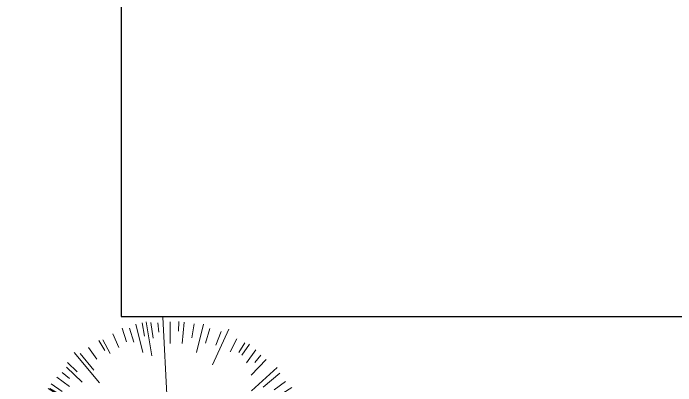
# Model space of a CAD drawing. Header units: millimetres. Extents: x 2342254 to 2635493, y 3886634 to 4043501.
# Drawn here: x 2403541 to 2407697, y 3939319 to 3941655 of the extents above; entities that cross this region are included whole.
import ezdxf

# ---------------------------------------------------------------- set-up
doc = ezdxf.new("R2010")
doc.units = ezdxf.units.MM
doc.header["$MEASUREMENT"] = 0
doc.layers.add('greenery', color=82, linetype='Continuous', lineweight=5)
doc.layers.add('landscape', color=155, linetype='Continuous', lineweight=20)

# ---------------------------------------------------------------- blocks, each defined once
blk = doc.blocks.new('PLANT-48-flat-8-flat-1-flat-3-flat-1')
at = {"layer": 'greenery', "ltscale": 5}
for p, q in [((-32.3, -24.1), (-107.9, 1503.4)), ((59.3, 1455.8), (54.3, 1356.8)), ((-533.4, 1386.8), (-487.9, 1245.5)), ((-455.9, 1388.4), (-411.6, 1242.1)), ((-318, 1133.1), (-391.1, 1429)), ((-326, 1441.6), (-299.4, 1303.2)), ((-223.3, 1097.8), (-284.1, 1454.6)), ((-234.5, 1447.7), (-209.5, 1284.3)), ((-160.7, 1444.6), (-151, 1345.9)), ((-31.8, 1452.5), (-32.5, 1225.7)), ((113.7, 1450.1), (92.2, 1226.1)), ((218, 1433.3), (196.5, 1286.5)), ((244.4, 1133.3), (317.3, 1429.2)), ((-629.8, 1326.8), (-566.7, 1185.6)), ((383.3, 1384.8), (336.9, 1229.9)), ((411.1, 1002.1), (582.2, 1376.4)), ((500.5, 1353.7), (445.3, 1209.1)), ((-776.6, 1257), (-714.9, 1154.7)), ((-734.7, 1266), (-657.9, 1123.6)), ((667, 1274.2), (594.8, 1139.5)), ((-885.9, 1183.4), (-797.3, 1064.3)), ((749.3, 1234), (687.8, 1131.6)), ((796.5, 1220), (717.4, 1103.3)), ((-769.4, 816.5), (-1034.4, 1131.4)), ((-971.5, 1121.5), (-828.3, 947.9)), ((865.5, 1159.6), (767.6, 1026.4)), ((970.3, 1060.2), (815.8, 894.1)), ((915.5, 1105.2), (852.6, 1028.6)), ((-1116.6, 978.4), (-950.5, 824)), ((-1103.4, 1028.3), (-1003.4, 929)), ((817.1, 733.4), (1087.1, 974.3)), ((-1161.6, 923.6), (-1085, 860.7)), ((1113.4, 915.1), (939.8, 771.9)), ((-1216, 873.6), (-1082.8, 775.7)), ((-1276.4, 804.6), (-1159.7, 725.5)), ((980, 605.2), (1238.9, 766.1)), ((1175.2, 829.5), (1056.2, 740.9)), ((-1047.6, 596.7), (-1306.5, 757.4)), ((-1290.4, 757.4), (-1188, 695.9)), ((-1330.6, 675.1), (-1195.9, 603)), ((1257.9, 678.3), (1115.5, 601.5)), ((1318.7, 573.4), (1177.4, 510.3)), ((-1410.1, 508.6), (-1265.5, 453.4)), ((-32.3, -24.1), (1397.2, 519.8)), ((-1113, 332.6), (-1456.6, 446)), ((-32.3, -24.1), (-1508.4, 376)), ((-1441.2, 391.4), (-1286.3, 345)), ((1380.3, 399.5), (1234, 355.2)), ((-1494.6, 305.4), (-1396.8, 285.8)), ((1410, 312.9), (1294.1, 283.9)), ((-1489.7, 226.1), (-1342.9, 204.6)), ((1069.4, 167.8), (1476.2, 230.1)), ((1433.5, 269.6), (1295.1, 243)), ((1439.6, 178.1), (1276.2, 153.1)), ((-1221.2, 61.7), (-1525.1, 83.7)), ((-1506.5, 121.8), (-1282.5, 100.3)), ((1154, 70.4), (1458, 92.6)), ((1443.4, 33.7), (1216.8, 25.5)), ((-32.3, -24.1), (-869, -1304.4)), ((-32.3, -24.1), (926.8, -1215.5)), ((-1507.9, -82), (-1281.3, -73.8)), ((1463, -88.9), (1265, -75.9)), ((-1504.1, -226.4), (-1340.7, -201.4)), ((-1501, -152.6), (-1402.3, -142.9)), ((1442, -170.1), (1217.9, -148.6)), ((-1133.9, -216.1), (-1540.7, -278.4)), ((1425.2, -274.4), (1278.3, -252.9)), ((-1498, -317.9), (-1359.6, -291.3)), ((-1474.5, -361.2), (-1358.6, -332.2)), ((-1160.7, -404.5), (-1450, -500.5)), ((-1444.8, -447.8), (-1298.5, -403.5)), ((1048.5, -380.9), (1392.1, -494.3)), ((1376.7, -439.7), (1221.8, -393.3)), ((1345.6, -556.9), (1201, -501.7)), ((-1383.2, -621.7), (-1242, -558.6)), ((-1322.4, -726.6), (-1180, -649.8)), ((1266.1, -723.4), (1131.4, -651.3)), ((1225.9, -805.7), (1123.4, -744.2)), ((-1239.8, -877.8), (-1120.7, -789.2)), ((-1177.9, -963.4), (-1004.3, -820.2)), ((-881.6, -781.7), (-1151.6, -1022.6)), ((879.1, -792.4), (1112.1, -988.8)), ((1151.5, -921.9), (1018.3, -824)), ((1211.9, -852.9), (1095.2, -773.8)), ((-860.9, -880.3), (-1072.4, -1099.8)), ((1052.1, -1026.7), (886, -872.3)), ((-1034.8, -1108.5), (-880.4, -942.4)), ((947.1, -1135.7), (797.8, -967.3)), ((1097.1, -971.9), (1020.5, -909)), ((-980, -1153.5), (-917.1, -1076.9)), ((-930, -1207.9), (-832.1, -1074.7)), ((-382, -1086.3), (-518.8, -1474.5)), ((313.2, -1085), (432.8, -1478.8)), ((164.2, -1145.1), (226.7, -1501.5)), ((424.2, -1123.2), (539.2, -1405.4)), ((670.2, -1314.3), (593.4, -1171.9)), ((821.3, -1231.7), (732.7, -1112.6)), ((-813.8, -1282.3), (-752.4, -1179.9)), ((-731.5, -1322.5), (-659.4, -1187.8)), ((565.3, -1375.1), (502.1, -1233.9)), ((-693.9, -1365.6), (-630.5, -1250.2)), ((-565, -1402), (-509.8, -1257.4)), ((-447.8, -1433.1), (-401.4, -1278.2)), ((-178.2, -1498.4), (-156.7, -1274.4)), ((25.6, -1499.8), (17.4, -1273.2)), ((391.4, -1436.7), (347.1, -1290.4)), ((-354, -1491.9), (-326.4, -1383.7)), ((-282.5, -1481.6), (-261, -1334.8)), ((-74.6, -1512.4), (-72.3, -1359.7)), ((170, -1496), (145, -1332.6)), ((261.5, -1489.9), (234.8, -1351.5)), ((304.8, -1466.4), (275.8, -1350.5)), ((96.2, -1492.9), (86.5, -1394.2))]:
    blk.add_line(p, q, dxfattribs=at)

msp = doc.modelspace()

# ---------------------------------------------------------------- linework, layer by layer
at = {"layer": 'landscape', "lineweight": 30, "ltscale": 5}
msp.add_lwpolyline([(2401920.7, 3953893.2), (2402527.6, 3953893.2), (2402528.7, 3950152.3), (2397528.7, 3950152.3), (2397528, 3941752.3), (2404218.1, 3941752.3), (2404218.1, 3939752.3), (2415832.3, 3939752.3)], dxfattribs=at)

# ---------------------------------------------------------------- block references
at = {"ltscale": 5, "xscale": 0.6, "yscale": 0.6, "zscale": 0.6}
msp.add_blockref('PLANT-48-flat-8-flat-1-flat-3-flat-1', (2404544.7, 3938847.7), dxfattribs=at)

doc.saveas('drawing.dxf')
